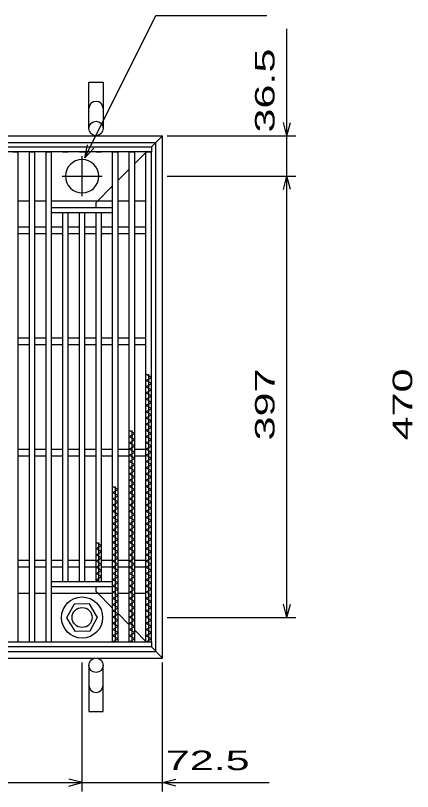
# Model space of a CAD drawing. Units: millimetres, scale not verified. Extents: x -1456 to 1385, y -1026 to 843.
# Drawn here: x -576 to -218, y -236 to 462 of the extents above; entities that cross this region are included whole.
import ezdxf
from ezdxf.enums import TextEntityAlignment as Align

# ---------------------------------------------------------------- set-up
doc = ezdxf.new("R2010")
doc.units = ezdxf.units.MM
doc.header["$LTSCALE"] = 8
doc.linetypes.add('CHAIN', pattern=[18.5, 12, -1.5, 3.5, -1.5])
doc.linetypes.add('DASHED', pattern=[7.5, 6, -1.5])
for name, color, linetype, lineweight in [('16', 3, 'Continuous', 25), ('19', 6, 'Continuous', 25), ('22', 4, 'Continuous', 25)]:
    doc.layers.add(name, color=color, linetype=linetype, lineweight=lineweight)
doc.styles.add('ベクトル', font='')
doc.styles.get('ベクトル').set_extended_font_data('ベクトル')

msp = doc.modelspace()

# ---------------------------------------------------------------- linework, layer by layer
at = {"layer": '16'}
for p, q in [((-908, 343.5), (-453, 343.5)), ((-453, 343.5), (-453, 339)), ((-453, 339), (-908, 339)), ((-578, 339), (-573, 339)), ((-573, -102), (-573, 339)), ((-563, -102), (-563, 339)), ((-563, 339), (-558, 339)), ((-558, -102), (-558, 339)), ((-548, -102), (-548, 339)), ((-548, 339), (-543, 339)), ((-543, -102), (-543, 339)), ((-533, 339), (-528, 339)), ((-518, 339), (-513, 339)), ((-503, 339), (-498, 339)), ((-488, -102), (-488, 339)), ((-488, 339), (-483, 339)), ((-483, -102), (-483, 339)), ((-473, -102), (-473, 339)), ((-473, 339), (-468, 339)), ((-468, -102), (-468, 339)), ((-458, -102), (-458, 339)), ((-458, 339), (-453, 339)), ((-453, -102), (-453, 339)), ((-573, 295), (-563, 295)), ((-558, 295), (-548, 295)), ((-543, 295), (-488, 295)), ((-483, 295), (-473, 295)), ((-468, 295), (-458, 295)), ((-543, 289), (-488, 289)), ((-543, 284.5), (-543, 289)), ((-488, 284.5), (-488, 289)), ((-543, 284.5), (-488, 284.5)), ((-533, -47.5), (-533, 284.5)), ((-528, -47.5), (-528, 284.5)), ((-518, -47.5), (-518, 284.5)), ((-513, -47.5), (-513, 284.5)), ((-503, -47.5), (-503, 284.5)), ((-498, -47.5), (-498, 284.5)), ((-573, 271.5), (-563, 271.5)), ((-573, 265.5), (-563, 265.5)), ((-558, 271.5), (-548, 271.5)), ((-558, 265.5), (-548, 265.5)), ((-543, 271.5), (-533, 271.5)), ((-543, 265.5), (-533, 265.5)), ((-528, 271.5), (-518, 271.5)), ((-528, 265.5), (-518, 265.5)), ((-513, 271.5), (-503, 271.5)), ((-513, 265.5), (-503, 265.5)), ((-498, 271.5), (-488, 271.5)), ((-498, 265.5), (-488, 265.5)), ((-483, 271.5), (-473, 271.5)), ((-483, 265.5), (-473, 265.5)), ((-468, 271.5), (-458, 271.5)), ((-468, 265.5), (-458, 265.5)), ((-573, 171.5), (-563, 171.5)), ((-558, 171.5), (-548, 171.5)), ((-543, 171.5), (-533, 171.5)), ((-528, 171.5), (-518, 171.5)), ((-513, 171.5), (-503, 171.5)), ((-498, 171.5), (-488, 171.5)), ((-483, 171.5), (-473, 171.5)), ((-468, 171.5), (-458, 171.5)), ((-573, 165.5), (-563, 165.5)), ((-558, 165.5), (-548, 165.5)), ((-543, 165.5), (-533, 165.5)), ((-528, 165.5), (-518, 165.5)), ((-513, 165.5), (-503, 165.5)), ((-498, 165.5), (-488, 165.5)), ((-483, 165.5), (-473, 165.5)), ((-468, 165.5), (-458, 165.5)), ((-453, 136), (-458, 138.8)), ((-458, 133.2), (-453, 136)), ((-453, 130.4), (-458, 133.2)), ((-455.5, -102), (-455.5, 138.8)), ((-458, 127.6), (-453, 130.4)), ((-453, 124.8), (-458, 127.6)), ((-458, 122), (-453, 124.8)), ((-453, 119.2), (-458, 122)), ((-458, 116.4), (-453, 119.2)), ((-453, 113.6), (-458, 116.4)), ((-458, 110.8), (-453, 113.6)), ((-453, 108), (-458, 110.8)), ((-458, 105.2), (-453, 108)), ((-453, 102.4), (-458, 105.2)), ((-458, 99.6), (-453, 102.4)), ((-453, 96.8), (-458, 99.6)), ((-458, 94), (-453, 96.8)), ((-453, 91.2), (-458, 94)), ((-458, 88.4), (-453, 91.2)), ((-468, 85.6), (-473, 88.4)), ((-473, 82.8), (-468, 85.6)), ((-470.5, -102), (-470.5, 88.4)), ((-453, 85.6), (-458, 88.4)), ((-458, 82.8), (-453, 85.6)), ((-468, 80), (-473, 82.8)), ((-473, 77.2), (-468, 80)), ((-468, 74.4), (-473, 77.2)), ((-453, 80), (-458, 82.8)), ((-458, 77.2), (-453, 80)), ((-453, 74.4), (-458, 77.2)), ((-573, 71.5), (-563, 71.5)), ((-558, 71.5), (-548, 71.5)), ((-543, 71.5), (-533, 71.5)), ((-528, 71.5), (-518, 71.5)), ((-513, 71.5), (-503, 71.5)), ((-498, 71.5), (-488, 71.5)), ((-483, 71.5), (-473, 71.5)), ((-473, 71.6), (-468, 74.4)), ((-468, 68.8), (-473, 71.6)), ((-468, 71.5), (-458, 71.5)), ((-458, 71.6), (-453, 74.4)), ((-453, 68.8), (-458, 71.6)), ((-573, 65.5), (-563, 65.5)), ((-558, 65.5), (-548, 65.5)), ((-543, 65.5), (-533, 65.5)), ((-528, 65.5), (-518, 65.5)), ((-513, 65.5), (-503, 65.5)), ((-498, 65.5), (-488, 65.5)), ((-483, 65.5), (-473, 65.5)), ((-473, 66), (-468, 68.8)), ((-468, 63.2), (-473, 66)), ((-473, 60.4), (-468, 63.2)), ((-468, 65.5), (-458, 65.5)), ((-458, 66), (-453, 68.8)), ((-453, 63.2), (-458, 66)), ((-458, 60.4), (-453, 63.2)), ((-468, 57.6), (-473, 60.4)), ((-473, 54.8), (-468, 57.6)), ((-453, 57.6), (-458, 60.4)), ((-458, 54.8), (-453, 57.6)), ((-468, 52), (-473, 54.8)), ((-473, 49.2), (-468, 52)), ((-468, 46.4), (-473, 49.2)), ((-453, 52), (-458, 54.8)), ((-458, 49.2), (-453, 52)), ((-453, 46.4), (-458, 49.2)), ((-473, 43.6), (-468, 46.4)), ((-468, 40.8), (-473, 43.6)), ((-458, 43.6), (-453, 46.4)), ((-453, 40.8), (-458, 43.6)), ((-483, 35.2), (-488, 38)), ((-488, 32.4), (-483, 35.2)), ((-485.5, -102), (-485.5, 38)), ((-473, 38), (-468, 40.8)), ((-468, 35.2), (-473, 38)), ((-473, 32.4), (-468, 35.2)), ((-458, 38), (-453, 40.8)), ((-453, 35.2), (-458, 38)), ((-458, 32.4), (-453, 35.2)), ((-483, 29.6), (-488, 32.4)), ((-488, 26.8), (-483, 29.6)), ((-468, 29.6), (-473, 32.4)), ((-473, 26.8), (-468, 29.6)), ((-453, 29.6), (-458, 32.4)), ((-458, 26.8), (-453, 29.6)), ((-483, 24), (-488, 26.8)), ((-488, 21.2), (-483, 24)), ((-483, 18.4), (-488, 21.2)), ((-468, 24), (-473, 26.8)), ((-473, 21.2), (-468, 24)), ((-468, 18.4), (-473, 21.2)), ((-453, 24), (-458, 26.8)), ((-458, 21.2), (-453, 24)), ((-453, 18.4), (-458, 21.2)), ((-488, 15.6), (-483, 18.4)), ((-483, 12.8), (-488, 15.6)), ((-473, 15.6), (-468, 18.4)), ((-468, 12.8), (-473, 15.6)), ((-458, 15.6), (-453, 18.4)), ((-453, 12.8), (-458, 15.6)), ((-488, 10), (-483, 12.8)), ((-483, 7.2), (-488, 10)), ((-488, 4.4), (-483, 7.2)), ((-473, 10), (-468, 12.8)), ((-468, 7.2), (-473, 10)), ((-473, 4.4), (-468, 7.2)), ((-458, 10), (-453, 12.8)), ((-453, 7.2), (-458, 10)), ((-458, 4.4), (-453, 7.2)), ((-483, 1.6), (-488, 4.4)), ((-488, -1.2), (-483, 1.6)), ((-468, 1.6), (-473, 4.4)), ((-473, -1.2), (-468, 1.6)), ((-453, 1.6), (-458, 4.4)), ((-458, -1.2), (-453, 1.6)), ((-483, -4), (-488, -1.2)), ((-488, -6.8), (-483, -4)), ((-483, -9.6), (-488, -6.8)), ((-468, -4), (-473, -1.2)), ((-473, -6.8), (-468, -4)), ((-468, -9.6), (-473, -6.8)), ((-453, -4), (-458, -1.2)), ((-458, -6.8), (-453, -4)), ((-453, -9.6), (-458, -6.8)), ((-498, -15.2), (-503, -12.4)), ((-500.5, -47.5), (-500.5, -12.4)), ((-488, -12.4), (-483, -9.6)), ((-483, -15.2), (-488, -12.4)), ((-473, -12.4), (-468, -9.6)), ((-468, -15.2), (-473, -12.4)), ((-458, -12.4), (-453, -9.6)), ((-453, -15.2), (-458, -12.4)), ((-503, -18), (-498, -15.2)), ((-498, -20.8), (-503, -18)), ((-503, -23.6), (-498, -20.8)), ((-488, -18), (-483, -15.2)), ((-483, -20.8), (-488, -18)), ((-488, -23.6), (-483, -20.8)), ((-473, -18), (-468, -15.2)), ((-468, -20.8), (-473, -18)), ((-473, -23.6), (-468, -20.8)), ((-458, -18), (-453, -15.2)), ((-453, -20.8), (-458, -18)), ((-458, -23.6), (-453, -20.8)), ((-498, -26.4), (-503, -23.6)), ((-503, -29.2), (-498, -26.4)), ((-483, -26.4), (-488, -23.6)), ((-488, -29.2), (-483, -26.4)), ((-468, -26.4), (-473, -23.6)), ((-473, -29.2), (-468, -26.4)), ((-453, -26.4), (-458, -23.6)), ((-458, -29.2), (-453, -26.4)), ((-573, -28.5), (-563, -28.5)), ((-573, -34.5), (-563, -34.5)), ((-558, -28.5), (-548, -28.5)), ((-558, -34.5), (-548, -34.5)), ((-543, -28.5), (-533, -28.5)), ((-543, -34.5), (-533, -34.5)), ((-528, -28.5), (-518, -28.5)), ((-528, -34.5), (-518, -34.5)), ((-513, -28.5), (-503, -28.5)), ((-513, -34.5), (-503, -34.5)), ((-498, -32), (-503, -29.2)), ((-503, -34.8), (-498, -32)), ((-498, -37.6), (-503, -34.8)), ((-498, -28.5), (-488, -28.5)), ((-498, -34.5), (-488, -34.5)), ((-483, -32), (-488, -29.2)), ((-488, -34.8), (-483, -32)), ((-483, -37.6), (-488, -34.8)), ((-483, -28.5), (-473, -28.5)), ((-483, -34.5), (-473, -34.5)), ((-468, -32), (-473, -29.2)), ((-473, -34.8), (-468, -32)), ((-468, -37.6), (-473, -34.8)), ((-468, -28.5), (-458, -28.5)), ((-468, -34.5), (-458, -34.5)), ((-453, -32), (-458, -29.2)), ((-458, -34.8), (-453, -32)), ((-453, -37.6), (-458, -34.8)), ((-503, -40.4), (-498, -37.6)), ((-498, -43.2), (-503, -40.4)), ((-488, -40.4), (-483, -37.6)), ((-483, -43.2), (-488, -40.4)), ((-473, -40.4), (-468, -37.6)), ((-468, -43.2), (-473, -40.4)), ((-458, -40.4), (-453, -37.6)), ((-453, -43.2), (-458, -40.4)), ((-543, -47.5), (-488, -47.5)), ((-543, -52), (-543, -47.5)), ((-503, -46), (-498, -43.2)), ((-500.32, -47.5), (-503, -46)), ((-488, -46), (-483, -43.2)), ((-483, -48.8), (-488, -46)), ((-488, -52), (-488, -47.5)), ((-488, -51.6), (-483, -48.8)), ((-473, -46), (-468, -43.2)), ((-468, -48.8), (-473, -46)), ((-473, -51.6), (-468, -48.8)), ((-458, -46), (-453, -43.2)), ((-453, -48.8), (-458, -46)), ((-458, -51.6), (-453, -48.8)), ((-543, -52), (-488, -52)), ((-483, -54.4), (-488, -51.6)), ((-488, -57.2), (-483, -54.4)), ((-468, -54.4), (-473, -51.6)), ((-473, -57.2), (-468, -54.4)), ((-453, -54.4), (-458, -51.6)), ((-458, -57.2), (-453, -54.4)), ((-573, -58), (-563, -58)), ((-558, -58), (-548, -58)), ((-543, -58), (-488, -58)), ((-483, -60), (-488, -57.2)), ((-488, -62.8), (-483, -60)), ((-483, -65.6), (-488, -62.8)), ((-483, -58), (-473, -58)), ((-468, -60), (-473, -57.2)), ((-473, -62.8), (-468, -60)), ((-468, -65.6), (-473, -62.8)), ((-468, -58), (-458, -58)), ((-453, -60), (-458, -57.2)), ((-458, -62.8), (-453, -60)), ((-453, -65.6), (-458, -62.8)), ((-522.79, -68.05), (-529.5, -80.34)), ((-508.8, -67.71), (-522.79, -68.05)), ((-501.5, -80), (-508.8, -67.71)), ((-488, -68.4), (-483, -65.6)), ((-483, -71.2), (-488, -68.4)), ((-473, -68.4), (-468, -65.6)), ((-468, -71.2), (-473, -68.4)), ((-458, -68.4), (-453, -65.6)), ((-453, -71.2), (-458, -68.4)), ((-488, -74), (-483, -71.2)), ((-483, -76.8), (-488, -74)), ((-473, -74), (-468, -71.2)), ((-468, -76.8), (-473, -74)), ((-458, -74), (-453, -71.2)), ((-453, -76.8), (-458, -74)), ((-529.5, -80.34), (-522.2, -92.29)), ((-508.21, -91.95), (-501.5, -79.66)), ((-488, -79.6), (-483, -76.8)), ((-483, -82.4), (-488, -79.6)), ((-488, -85.2), (-483, -82.4)), ((-473, -79.6), (-468, -76.8)), ((-468, -82.4), (-473, -79.6)), ((-473, -85.2), (-468, -82.4)), ((-458, -79.6), (-453, -76.8)), ((-453, -82.4), (-458, -79.6)), ((-458, -85.2), (-453, -82.4)), ((-483, -88), (-488, -85.2)), ((-488, -90.8), (-483, -88)), ((-468, -88), (-473, -85.2)), ((-473, -90.8), (-468, -88)), ((-453, -88), (-458, -85.2)), ((-458, -90.8), (-453, -88)), ((-522.2, -92.29), (-508.21, -91.95)), ((-483, -93.6), (-488, -90.8)), ((-488, -96.4), (-483, -93.6)), ((-483, -99.2), (-488, -96.4)), ((-468, -93.6), (-473, -90.8)), ((-473, -96.4), (-468, -93.6)), ((-468, -99.2), (-473, -96.4)), ((-453, -93.6), (-458, -90.8)), ((-458, -96.4), (-453, -93.6)), ((-453, -99.2), (-458, -96.4)), ((-908, -102), (-453, -102)), ((-578, -102), (-573, -102)), ((-563, -102), (-558, -102)), ((-548, -102), (-543, -102)), ((-533, -102), (-528, -102)), ((-518, -102), (-513, -102)), ((-503, -102), (-498, -102)), ((-488, -102), (-483, -99.2)), ((-488, -102), (-483, -102)), ((-473, -102), (-468, -99.2)), ((-473, -102), (-468, -102)), ((-458, -102), (-453, -99.2)), ((-458, -102), (-453, -102)), ((-453, -102), (-453, -106.5)), ((-453, -106.5), (-908, -106.5))]:
    msp.add_line(p, q, dxfattribs=at)
at = {"layer": '16', "linetype": 'CHAIN'}
for p, q in [((-515.5, 299), (-515.5, 335)), ((-533.5, 317), (-497.5, 317))]:
    msp.add_line(p, q, dxfattribs=at)
at = {"layer": '16'}
for radius in [18.5, 9]:
    msp.add_circle((-515.5, -80), radius, dxfattribs=at)
for start, end in [(90, 270), (270, 90)]:
    msp.add_arc((-515.5, 317), 15, start, end, dxfattribs=at)
at = {"layer": '19'}
for p, q in [((-509.5, 360), (-509.5, 401.62)), ((-509.5, 401.62), (-496.5, 401.62)), ((-496.5, 401.62), (-496.5, 360)), ((-918, 353.5), (-443, 353.5)), ((-443, -116.5), (-443, 353.5)), ((-912, 347.5), (-449, 347.5)), ((-449, -110.5), (-449, 347.5)), ((-912, -110.5), (-449, -110.5)), ((-918, -116.5), (-443, -116.5)), ((-509.5, -123), (-509.5, -164.62)), ((-496.5, -164.62), (-496.5, -123)), ((-509.5, -164.62), (-496.5, -164.62))]:
    msp.add_line(p, q, dxfattribs=at)
at = {"layer": '19', "linetype": 'DASHED'}
for p, q in [((-453, 343.5), (-443, 353.5)), ((-468, 328.5), (-458, 338.5)), ((-483, 313.5), (-473, 323.5)), ((-503, 293.5), (-488, 308.5)), ((-503, 289), (-503, 293.5)), ((-503, -56.5), (-503, -52)), ((-488, -71.5), (-503, -56.5)), ((-473, -86.5), (-483, -76.5)), ((-458, -101.5), (-468, -91.5)), ((-443, -116.5), (-453, -106.5))]:
    msp.add_line(p, q, dxfattribs=at)
at = {"layer": '19'}
for centre in [(-503, 360), (-503, -123)]:
    msp.add_circle(centre, 6.5, dxfattribs=at)
for centre, start, end in [((-503, 377.84), 0, 180), ((-503, -140.84), 180, 0)]:
    msp.add_arc(centre, 6.5, start, end, dxfattribs=at)
at = {"layer": '22'}
for p, q in [((-513, 333.6), (-449, 461.6)), ((-449, 461.6), (-349, 461.6)), ((-331, 353.5), (-331, 449.5)), ((-331, 353.5), (-334.2, 365.5)), ((-331, 353.5), (-327.8, 365.5)), ((-439, 353.5), (-323, 353.5)), ((-331, 317), (-331, 353.5)), ((-513, 333.6), (-510.6, 345.28)), ((-513, 333.6), (-505, 342.4)), ((-439, 317), (-323, 317)), ((-334.2, 305), (-331, 317)), ((-327.8, 305), (-331, 317)), ((-331, -80), (-331, 317)), ((-331, -80), (-334.2, -68)), ((-331, -80), (-327.8, -68)), ((-439, -80), (-323, -80)), ((-515.5, -236.5), (-515.5, -120.5)), ((-443, -236.5), (-443, -120.5)), ((-845.5, -228.5), (-515.5, -228.5)), ((-515.5, -228.5), (-527.5, -225.3)), ((-527.5, -231.7), (-515.5, -228.5)), ((-515.5, -228.5), (-443, -228.5)), ((-443, -228.5), (-431, -225.3)), ((-431, -231.7), (-443, -228.5)), ((-443, -228.5), (-347, -228.5))]:
    msp.add_line(p, q, dxfattribs=at)

# ---------------------------------------------------------------- texts
at = {"layer": '22', "color": 2, "style": 'ベクトル', "width": 1.65}
for s, p in [(' 36.5 ', (-351, 345.5)), (' 397 ', (-351, 68.5)), (' 470 ', (-227, 68.5))]:
    msp.add_text(s, height=17.6, rotation=90, dxfattribs=at).set_placement(p, align=Align.MIDDLE_LEFT)
msp.add_text(' 72.5 ', height=17.6, dxfattribs=at).set_placement((-451, -208.5), align=Align.MIDDLE_LEFT)

doc.saveas('drawing.dxf')
